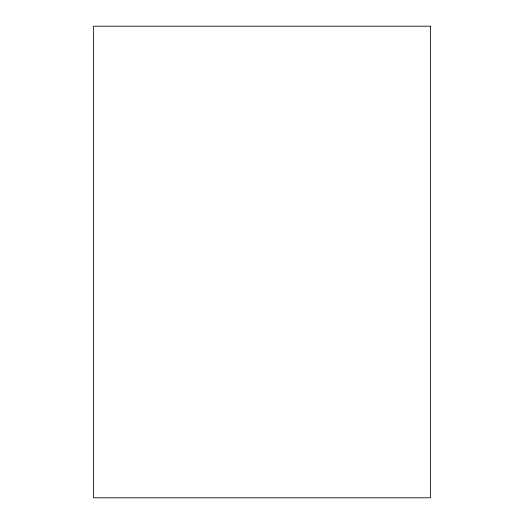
<?xml version="1.0" encoding="UTF-8"?>
<svg xmlns="http://www.w3.org/2000/svg" width="524" height="524" viewBox="0 0 524 524"><rect width="100%" height="100%" fill="white"/><g stroke="black" fill="none" stroke-linecap="round" stroke-linejoin="round"><path stroke-width="0.79" d="M430.427 26.2L93.573 26.2L93.573 497.8L430.427 497.8L430.427 26.2"/></g></svg>
